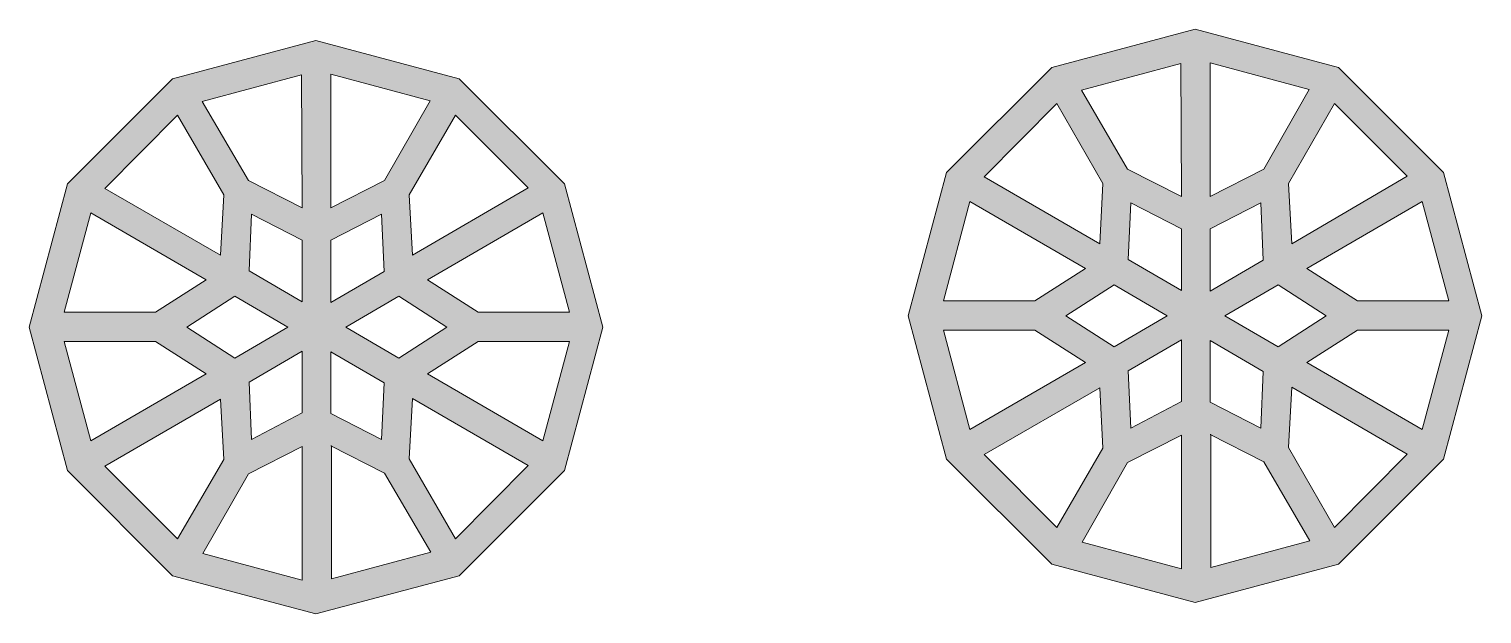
# Model space of a CAD drawing. Header units: millimetres. Extents: x -141 to 330, y -120 to 328.
# Drawn here: x -134.8 to -55.8, y 58.8 to 90.6 of the extents above; entities that cross this region are included whole.
import ezdxf

# ---------------------------------------------------------------- set-up
doc = ezdxf.new("R2010")
doc.units = ezdxf.units.MM
doc.header["$MEASUREMENT"] = 0
doc.layers.add('Layer 1', color=7, linetype='Continuous', lineweight=0)

msp = doc.modelspace()

# ---------------------------------------------------------------- hatches: boundary and pattern name
at = {"layer": 'Layer 1', "true_color": 0x231f20, "transparency": 33554687}
h = msp.add_hatch(color=250, dxfattribs=at)
h.dxf.hatch_style = 2
edge = h.paths.add_edge_path()
edge.add_spline(control_points=[(-59.09, 68.809), (-59.09, 68.809), (-65.37, 72.443), (-65.37, 72.443), (-65.37, 72.443), (-62.618, 74.207), (-62.618, 74.207), (-62.618, 74.207), (-57.644, 74.207), (-57.644, 74.207), (-57.644, 74.207), (-59.09, 68.809), (-59.09, 68.809)], knot_values=[0, 0, 0, 0, 1, 1, 1, 2, 2, 2, 3, 3, 3, 4, 4, 4, 4], degree=3, periodic=0)
edge = h.paths.add_edge_path()
edge.add_spline(control_points=[(-85.125, 74.207), (-85.125, 74.207), (-80.151, 74.207), (-80.151, 74.207), (-80.151, 74.207), (-77.399, 72.443), (-77.399, 72.443), (-77.399, 72.443), (-83.679, 68.809), (-83.679, 68.809), (-83.679, 68.809), (-85.125, 74.207), (-85.125, 74.207)], knot_values=[0, 0, 0, 0, 1, 1, 1, 2, 2, 2, 3, 3, 3, 4, 4, 4, 4], degree=3, periodic=0)
edge = h.paths.add_edge_path()
edge.add_spline(control_points=[(-83.679, 81.192), (-83.679, 81.192), (-77.399, 77.558), (-77.399, 77.558), (-77.399, 77.558), (-80.151, 75.794), (-80.151, 75.794), (-80.151, 75.794), (-85.125, 75.794), (-85.125, 75.794), (-85.125, 75.794), (-83.679, 81.192), (-83.679, 81.192)], knot_values=[0, 0, 0, 0, 1, 1, 1, 2, 2, 2, 3, 3, 3, 4, 4, 4, 4], degree=3, periodic=0)
edge = h.paths.add_edge_path()
edge.add_spline(control_points=[(-69.815, 74.983), (-69.815, 74.983), (-66.922, 76.676), (-66.922, 76.676), (-66.922, 76.676), (-64.311, 74.983), (-64.311, 74.983), (-64.311, 74.983), (-66.922, 73.29), (-66.922, 73.29), (-66.922, 73.29), (-69.815, 74.983), (-69.815, 74.983)], knot_values=[0, 0, 0, 0, 1, 1, 1, 2, 2, 2, 3, 3, 3, 4, 4, 4, 4], degree=3, periodic=0)
edge = h.paths.add_edge_path()
edge.add_spline(control_points=[(-66.357, 67.822), (-66.357, 67.822), (-66.181, 71.102), (-66.181, 71.102), (-66.181, 71.102), (-59.902, 67.469), (-59.902, 67.469), (-59.902, 67.469), (-63.853, 63.482), (-63.853, 63.482), (-63.853, 63.482), (-66.357, 67.822), (-66.357, 67.822)], knot_values=[0, 0, 0, 0, 1, 1, 1, 2, 2, 2, 3, 3, 3, 4, 4, 4, 4], degree=3, periodic=0)
edge = h.paths.add_edge_path()
edge.add_spline(control_points=[(-70.626, 68.527), (-70.626, 68.527), (-67.698, 67.045), (-67.698, 67.045), (-67.698, 67.045), (-65.193, 62.742), (-65.193, 62.742), (-65.193, 62.742), (-70.591, 61.295), (-70.591, 61.295), (-70.591, 61.295), (-70.591, 68.527), (-70.591, 68.527), (-70.591, 68.527), (-70.626, 68.527), (-70.626, 68.527)], knot_values=[0, 0, 0, 0, 1, 1, 1, 2, 2, 2, 3, 3, 3, 4, 4, 4, 5, 5, 5, 5], degree=3, periodic=0)
edge = h.paths.add_edge_path()
edge.add_spline(control_points=[(-75.106, 67.01), (-75.106, 67.01), (-72.178, 68.492), (-72.178, 68.492), (-72.178, 68.492), (-72.178, 61.225), (-72.178, 61.225), (-72.178, 61.225), (-77.576, 62.671), (-77.576, 62.671), (-77.576, 62.671), (-75.106, 67.01), (-75.106, 67.01)], knot_values=[0, 0, 0, 0, 1, 1, 1, 2, 2, 2, 3, 3, 3, 4, 4, 4, 4], degree=3, periodic=0)
edge = h.paths.add_edge_path()
edge.add_spline(control_points=[(-76.623, 71.067), (-76.623, 71.067), (-76.447, 67.786), (-76.447, 67.786), (-76.447, 67.786), (-78.952, 63.482), (-78.952, 63.482), (-78.952, 63.482), (-82.903, 67.434), (-82.903, 67.434), (-82.903, 67.434), (-76.623, 71.067), (-76.623, 71.067)], knot_values=[0, 0, 0, 0, 1, 1, 1, 2, 2, 2, 3, 3, 3, 4, 4, 4, 4], degree=3, periodic=0)
edge = h.paths.add_edge_path()
edge.add_spline(control_points=[(-72.954, 74.983), (-72.954, 74.983), (-75.847, 73.29), (-75.847, 73.29), (-75.847, 73.29), (-78.458, 74.983), (-78.458, 74.983), (-78.458, 74.983), (-75.847, 76.676), (-75.847, 76.676), (-75.847, 76.676), (-72.954, 74.983), (-72.954, 74.983)], knot_values=[0, 0, 0, 0, 1, 1, 1, 2, 2, 2, 3, 3, 3, 4, 4, 4, 4], degree=3, periodic=0)
edge = h.paths.add_edge_path()
edge.add_spline(control_points=[(-76.447, 82.18), (-76.447, 82.18), (-76.623, 78.899), (-76.623, 78.899), (-76.623, 78.899), (-82.903, 82.532), (-82.903, 82.532), (-82.903, 82.532), (-78.952, 86.519), (-78.952, 86.519), (-78.952, 86.519), (-76.447, 82.18), (-76.447, 82.18)], knot_values=[0, 0, 0, 0, 1, 1, 1, 2, 2, 2, 3, 3, 3, 4, 4, 4, 4], degree=3, periodic=0)
edge = h.paths.add_edge_path()
edge.add_spline(control_points=[(-72.178, 81.474), (-72.178, 81.474), (-75.106, 82.956), (-75.106, 82.956), (-75.106, 82.956), (-77.611, 87.26), (-77.611, 87.26), (-77.611, 87.26), (-72.214, 88.706), (-72.214, 88.706), (-72.214, 88.706), (-72.178, 81.474), (-72.178, 81.474), (-72.178, 81.474), (-72.178, 81.474), (-72.178, 81.474)], knot_values=[0, 0, 0, 0, 1, 1, 1, 2, 2, 2, 3, 3, 3, 4, 4, 4, 5, 5, 5, 5], degree=3, periodic=0)
edge = h.paths.add_edge_path()
edge.add_spline(control_points=[(-67.698, 82.956), (-67.698, 82.956), (-70.626, 81.474), (-70.626, 81.474), (-70.626, 81.474), (-70.626, 88.741), (-70.626, 88.741), (-70.626, 88.741), (-65.229, 87.295), (-65.229, 87.295), (-65.229, 87.295), (-67.698, 82.956), (-67.698, 82.956)], knot_values=[0, 0, 0, 0, 1, 1, 1, 2, 2, 2, 3, 3, 3, 4, 4, 4, 4], degree=3, periodic=0)
edge = h.paths.add_edge_path()
edge.add_spline(control_points=[(-70.626, 79.71), (-70.626, 79.71), (-67.874, 81.121), (-67.874, 81.121), (-67.874, 81.121), (-67.733, 78.017), (-67.733, 78.017), (-67.733, 78.017), (-70.626, 76.323), (-70.626, 76.323), (-70.626, 76.323), (-70.626, 79.71), (-70.626, 79.71)], knot_values=[0, 0, 0, 0, 1, 1, 1, 2, 2, 2, 3, 3, 3, 4, 4, 4, 4], degree=3, periodic=0)
edge = h.paths.add_edge_path()
edge.add_spline(control_points=[(-74.93, 81.121), (-74.93, 81.121), (-72.178, 79.71), (-72.178, 79.71), (-72.178, 79.71), (-72.178, 76.359), (-72.178, 76.359), (-72.178, 76.359), (-75.071, 78.052), (-75.071, 78.052), (-75.071, 78.052), (-74.93, 81.121), (-74.93, 81.121)], knot_values=[0, 0, 0, 0, 1, 1, 1, 2, 2, 2, 3, 3, 3, 4, 4, 4, 4], degree=3, periodic=0)
edge = h.paths.add_edge_path()
edge.add_spline(control_points=[(-74.93, 68.88), (-74.93, 68.88), (-75.071, 71.984), (-75.071, 71.984), (-75.071, 71.984), (-72.178, 73.678), (-72.178, 73.678), (-72.178, 73.678), (-72.178, 70.326), (-72.178, 70.326), (-72.178, 70.326), (-74.93, 68.88), (-74.93, 68.88)], knot_values=[0, 0, 0, 0, 1, 1, 1, 2, 2, 2, 3, 3, 3, 4, 4, 4, 4], degree=3, periodic=0)
edge = h.paths.add_edge_path()
edge.add_spline(control_points=[(-67.874, 68.88), (-67.874, 68.88), (-70.626, 70.291), (-70.626, 70.291), (-70.626, 70.291), (-70.626, 73.642), (-70.626, 73.642), (-70.626, 73.642), (-67.733, 71.949), (-67.733, 71.949), (-67.733, 71.949), (-67.874, 68.88), (-67.874, 68.88)], knot_values=[0, 0, 0, 0, 1, 1, 1, 2, 2, 2, 3, 3, 3, 4, 4, 4, 4], degree=3, periodic=0)
edge = h.paths.add_edge_path()
edge.add_spline(control_points=[(-66.181, 78.899), (-66.181, 78.899), (-66.357, 82.18), (-66.357, 82.18), (-66.357, 82.18), (-63.853, 86.519), (-63.853, 86.519), (-63.853, 86.519), (-59.902, 82.568), (-59.902, 82.568), (-59.902, 82.568), (-66.181, 78.899), (-66.181, 78.899)], knot_values=[0, 0, 0, 0, 1, 1, 1, 2, 2, 2, 3, 3, 3, 4, 4, 4, 4], degree=3, periodic=0)
edge = h.paths.add_edge_path()
edge.add_spline(control_points=[(-57.644, 75.794), (-57.644, 75.794), (-62.618, 75.794), (-62.618, 75.794), (-62.618, 75.794), (-65.37, 77.558), (-65.37, 77.558), (-65.37, 77.558), (-59.09, 81.192), (-59.09, 81.192), (-59.09, 81.192), (-57.644, 75.794), (-57.644, 75.794)], knot_values=[0, 0, 0, 0, 1, 1, 1, 2, 2, 2, 3, 3, 3, 4, 4, 4, 4], degree=3, periodic=0)
edge = h.paths.add_edge_path()
edge.add_spline(control_points=[(-57.926, 82.779), (-57.926, 82.779), (-63.641, 88.494), (-63.641, 88.494), (-63.641, 88.494), (-71.437, 90.576), (-71.437, 90.576), (-71.437, 90.576), (-79.234, 88.494), (-79.234, 88.494), (-79.234, 88.494), (-84.949, 82.779), (-84.949, 82.779), (-84.949, 82.779), (-87.03, 74.983), (-87.03, 74.983), (-87.03, 74.983), (-84.949, 67.187), (-84.949, 67.187), (-84.949, 67.187), (-79.234, 61.472), (-79.234, 61.472), (-79.234, 61.472), (-71.437, 59.39), (-71.437, 59.39), (-71.437, 59.39), (-63.641, 61.472), (-63.641, 61.472), (-63.641, 61.472), (-57.926, 67.187), (-57.926, 67.187), (-57.926, 67.187), (-55.845, 74.983), (-55.845, 74.983), (-55.845, 74.983), (-57.926, 82.779), (-57.926, 82.779)], knot_values=[0, 0, 0, 0, 1, 1, 1, 2, 2, 2, 3, 3, 3, 4, 4, 4, 5, 5, 5, 6, 6, 6, 7, 7, 7, 8, 8, 8, 9, 9, 9, 10, 10, 10, 11, 11, 11, 12, 12, 12, 12], degree=3, periodic=0)
h = msp.add_hatch(color=250, dxfattribs=at)
h.dxf.hatch_style = 2
edge = h.paths.add_edge_path()
edge.add_spline(control_points=[(-106.892, 68.192), (-106.892, 68.192), (-113.171, 71.826), (-113.171, 71.826), (-113.171, 71.826), (-110.419, 73.589), (-110.419, 73.589), (-110.419, 73.589), (-105.445, 73.589), (-105.445, 73.589), (-105.445, 73.589), (-106.892, 68.192), (-106.892, 68.192)], knot_values=[0, 0, 0, 0, 1, 1, 1, 2, 2, 2, 3, 3, 3, 4, 4, 4, 4], degree=3, periodic=0)
edge = h.paths.add_edge_path()
edge.add_spline(control_points=[(-132.927, 73.589), (-132.927, 73.589), (-127.952, 73.589), (-127.952, 73.589), (-127.952, 73.589), (-125.201, 71.826), (-125.201, 71.826), (-125.201, 71.826), (-131.48, 68.192), (-131.48, 68.192), (-131.48, 68.192), (-132.927, 73.589), (-132.927, 73.589)], knot_values=[0, 0, 0, 0, 1, 1, 1, 2, 2, 2, 3, 3, 3, 4, 4, 4, 4], degree=3, periodic=0)
edge = h.paths.add_edge_path()
edge.add_spline(control_points=[(-131.48, 80.574), (-131.48, 80.574), (-125.201, 76.941), (-125.201, 76.941), (-125.201, 76.941), (-127.952, 75.177), (-127.952, 75.177), (-127.952, 75.177), (-132.927, 75.177), (-132.927, 75.177), (-132.927, 75.177), (-131.48, 80.574), (-131.48, 80.574)], knot_values=[0, 0, 0, 0, 1, 1, 1, 2, 2, 2, 3, 3, 3, 4, 4, 4, 4], degree=3, periodic=0)
edge = h.paths.add_edge_path()
edge.add_spline(control_points=[(-117.616, 74.366), (-117.616, 74.366), (-114.723, 76.059), (-114.723, 76.059), (-114.723, 76.059), (-112.113, 74.366), (-112.113, 74.366), (-112.113, 74.366), (-114.723, 72.672), (-114.723, 72.672), (-114.723, 72.672), (-117.616, 74.366), (-117.616, 74.366)], knot_values=[0, 0, 0, 0, 1, 1, 1, 2, 2, 2, 3, 3, 3, 4, 4, 4, 4], degree=3, periodic=0)
edge = h.paths.add_edge_path()
edge.add_spline(control_points=[(-114.159, 67.204), (-114.159, 67.204), (-113.982, 70.485), (-113.982, 70.485), (-113.982, 70.485), (-107.703, 66.851), (-107.703, 66.851), (-107.703, 66.851), (-111.654, 62.865), (-111.654, 62.865), (-111.654, 62.865), (-114.159, 67.204), (-114.159, 67.204)], knot_values=[0, 0, 0, 0, 1, 1, 1, 2, 2, 2, 3, 3, 3, 4, 4, 4, 4], degree=3, periodic=0)
edge = h.paths.add_edge_path()
edge.add_spline(control_points=[(-118.427, 67.91), (-118.427, 67.91), (-115.499, 66.428), (-115.499, 66.428), (-115.499, 66.428), (-112.995, 62.124), (-112.995, 62.124), (-112.995, 62.124), (-118.392, 60.678), (-118.392, 60.678), (-118.392, 60.678), (-118.392, 67.91), (-118.392, 67.91), (-118.392, 67.91), (-118.427, 67.91), (-118.427, 67.91)], knot_values=[0, 0, 0, 0, 1, 1, 1, 2, 2, 2, 3, 3, 3, 4, 4, 4, 5, 5, 5, 5], degree=3, periodic=0)
edge = h.paths.add_edge_path()
edge.add_spline(control_points=[(-122.908, 66.393), (-122.908, 66.393), (-119.98, 67.874), (-119.98, 67.874), (-119.98, 67.874), (-119.98, 60.607), (-119.98, 60.607), (-119.98, 60.607), (-125.377, 62.054), (-125.377, 62.054), (-125.377, 62.054), (-122.908, 66.393), (-122.908, 66.393)], knot_values=[0, 0, 0, 0, 1, 1, 1, 2, 2, 2, 3, 3, 3, 4, 4, 4, 4], degree=3, periodic=0)
edge = h.paths.add_edge_path()
edge.add_spline(control_points=[(-124.425, 70.45), (-124.425, 70.45), (-124.248, 67.169), (-124.248, 67.169), (-124.248, 67.169), (-126.753, 62.865), (-126.753, 62.865), (-126.753, 62.865), (-130.704, 66.816), (-130.704, 66.816), (-130.704, 66.816), (-124.425, 70.45), (-124.425, 70.45)], knot_values=[0, 0, 0, 0, 1, 1, 1, 2, 2, 2, 3, 3, 3, 4, 4, 4, 4], degree=3, periodic=0)
edge = h.paths.add_edge_path()
edge.add_spline(control_points=[(-120.756, 74.366), (-120.756, 74.366), (-123.649, 72.672), (-123.649, 72.672), (-123.649, 72.672), (-126.259, 74.366), (-126.259, 74.366), (-126.259, 74.366), (-123.649, 76.059), (-123.649, 76.059), (-123.649, 76.059), (-120.756, 74.366), (-120.756, 74.366)], knot_values=[0, 0, 0, 0, 1, 1, 1, 2, 2, 2, 3, 3, 3, 4, 4, 4, 4], degree=3, periodic=0)
edge = h.paths.add_edge_path()
edge.add_spline(control_points=[(-124.248, 81.562), (-124.248, 81.562), (-124.425, 78.281), (-124.425, 78.281), (-124.425, 78.281), (-130.704, 81.915), (-130.704, 81.915), (-130.704, 81.915), (-126.753, 85.901), (-126.753, 85.901), (-126.753, 85.901), (-124.248, 81.562), (-124.248, 81.562)], knot_values=[0, 0, 0, 0, 1, 1, 1, 2, 2, 2, 3, 3, 3, 4, 4, 4, 4], degree=3, periodic=0)
edge = h.paths.add_edge_path()
edge.add_spline(control_points=[(-119.98, 80.857), (-119.98, 80.857), (-122.908, 82.338), (-122.908, 82.338), (-122.908, 82.338), (-125.412, 86.642), (-125.412, 86.642), (-125.412, 86.642), (-120.015, 88.089), (-120.015, 88.089), (-120.015, 88.089), (-119.98, 80.857), (-119.98, 80.857), (-119.98, 80.857), (-119.98, 80.857), (-119.98, 80.857)], knot_values=[0, 0, 0, 0, 1, 1, 1, 2, 2, 2, 3, 3, 3, 4, 4, 4, 5, 5, 5, 5], degree=3, periodic=0)
edge = h.paths.add_edge_path()
edge.add_spline(control_points=[(-115.499, 82.338), (-115.499, 82.338), (-118.427, 80.857), (-118.427, 80.857), (-118.427, 80.857), (-118.427, 88.124), (-118.427, 88.124), (-118.427, 88.124), (-113.03, 86.678), (-113.03, 86.678), (-113.03, 86.678), (-115.499, 82.338), (-115.499, 82.338)], knot_values=[0, 0, 0, 0, 1, 1, 1, 2, 2, 2, 3, 3, 3, 4, 4, 4, 4], degree=3, periodic=0)
edge = h.paths.add_edge_path()
edge.add_spline(control_points=[(-118.427, 79.093), (-118.427, 79.093), (-115.676, 80.504), (-115.676, 80.504), (-115.676, 80.504), (-115.535, 77.399), (-115.535, 77.399), (-115.535, 77.399), (-118.427, 75.706), (-118.427, 75.706), (-118.427, 75.706), (-118.427, 79.093), (-118.427, 79.093)], knot_values=[0, 0, 0, 0, 1, 1, 1, 2, 2, 2, 3, 3, 3, 4, 4, 4, 4], degree=3, periodic=0)
edge = h.paths.add_edge_path()
edge.add_spline(control_points=[(-122.731, 80.504), (-122.731, 80.504), (-119.98, 79.093), (-119.98, 79.093), (-119.98, 79.093), (-119.98, 75.741), (-119.98, 75.741), (-119.98, 75.741), (-122.872, 77.435), (-122.872, 77.435), (-122.872, 77.435), (-122.731, 80.504), (-122.731, 80.504)], knot_values=[0, 0, 0, 0, 1, 1, 1, 2, 2, 2, 3, 3, 3, 4, 4, 4, 4], degree=3, periodic=0)
edge = h.paths.add_edge_path()
edge.add_spline(control_points=[(-122.731, 68.263), (-122.731, 68.263), (-122.872, 71.367), (-122.872, 71.367), (-122.872, 71.367), (-119.98, 73.06), (-119.98, 73.06), (-119.98, 73.06), (-119.98, 69.709), (-119.98, 69.709), (-119.98, 69.709), (-122.731, 68.263), (-122.731, 68.263)], knot_values=[0, 0, 0, 0, 1, 1, 1, 2, 2, 2, 3, 3, 3, 4, 4, 4, 4], degree=3, periodic=0)
edge = h.paths.add_edge_path()
edge.add_spline(control_points=[(-115.676, 68.263), (-115.676, 68.263), (-118.427, 69.674), (-118.427, 69.674), (-118.427, 69.674), (-118.427, 73.025), (-118.427, 73.025), (-118.427, 73.025), (-115.535, 71.332), (-115.535, 71.332), (-115.535, 71.332), (-115.676, 68.263), (-115.676, 68.263)], knot_values=[0, 0, 0, 0, 1, 1, 1, 2, 2, 2, 3, 3, 3, 4, 4, 4, 4], degree=3, periodic=0)
edge = h.paths.add_edge_path()
edge.add_spline(control_points=[(-113.982, 78.281), (-113.982, 78.281), (-114.159, 81.562), (-114.159, 81.562), (-114.159, 81.562), (-111.654, 85.901), (-111.654, 85.901), (-111.654, 85.901), (-107.703, 81.95), (-107.703, 81.95), (-107.703, 81.95), (-113.982, 78.281), (-113.982, 78.281)], knot_values=[0, 0, 0, 0, 1, 1, 1, 2, 2, 2, 3, 3, 3, 4, 4, 4, 4], degree=3, periodic=0)
edge = h.paths.add_edge_path()
edge.add_spline(control_points=[(-105.445, 75.177), (-105.445, 75.177), (-110.419, 75.177), (-110.419, 75.177), (-110.419, 75.177), (-113.171, 76.941), (-113.171, 76.941), (-113.171, 76.941), (-106.892, 80.574), (-106.892, 80.574), (-106.892, 80.574), (-105.445, 75.177), (-105.445, 75.177)], knot_values=[0, 0, 0, 0, 1, 1, 1, 2, 2, 2, 3, 3, 3, 4, 4, 4, 4], degree=3, periodic=0)
edge = h.paths.add_edge_path()
edge.add_spline(control_points=[(-105.727, 82.162), (-105.727, 82.162), (-111.442, 87.877), (-111.442, 87.877), (-111.442, 87.877), (-119.239, 89.958), (-119.239, 89.958), (-119.239, 89.958), (-127.035, 87.877), (-127.035, 87.877), (-127.035, 87.877), (-132.75, 82.162), (-132.75, 82.162), (-132.75, 82.162), (-134.832, 74.366), (-134.832, 74.366), (-134.832, 74.366), (-132.75, 66.569), (-132.75, 66.569), (-132.75, 66.569), (-127.035, 60.854), (-127.035, 60.854), (-127.035, 60.854), (-119.239, 58.773), (-119.239, 58.773), (-119.239, 58.773), (-111.442, 60.854), (-111.442, 60.854), (-111.442, 60.854), (-105.727, 66.569), (-105.727, 66.569), (-105.727, 66.569), (-103.646, 74.366), (-103.646, 74.366), (-103.646, 74.366), (-105.727, 82.162), (-105.727, 82.162)], knot_values=[0, 0, 0, 0, 1, 1, 1, 2, 2, 2, 3, 3, 3, 4, 4, 4, 5, 5, 5, 6, 6, 6, 7, 7, 7, 8, 8, 8, 9, 9, 9, 10, 10, 10, 11, 11, 11, 12, 12, 12, 12], degree=3, periodic=0)

# ---------------------------------------------------------------- linework, layer by layer
at = {"layer": 'Layer 1'}
for points, knots in [([(-57.926, 82.779), (-57.926, 82.779), (-63.641, 88.494), (-63.641, 88.494), (-63.641, 88.494), (-71.437, 90.576), (-71.437, 90.576), (-71.437, 90.576), (-79.234, 88.494), (-79.234, 88.494), (-79.234, 88.494), (-84.949, 82.779), (-84.949, 82.779), (-84.949, 82.779), (-87.03, 74.983), (-87.03, 74.983), (-87.03, 74.983), (-84.949, 67.187), (-84.949, 67.187), (-84.949, 67.187), (-79.234, 61.472), (-79.234, 61.472), (-79.234, 61.472), (-71.437, 59.39), (-71.437, 59.39), (-71.437, 59.39), (-63.641, 61.472), (-63.641, 61.472), (-63.641, 61.472), (-57.926, 67.187), (-57.926, 67.187), (-57.926, 67.187), (-55.845, 74.983), (-55.845, 74.983), (-55.845, 74.983), (-57.926, 82.779), (-57.926, 82.779)], [0, 0, 0, 0, 1, 1, 1, 2, 2, 2, 3, 3, 3, 4, 4, 4, 5, 5, 5, 6, 6, 6, 7, 7, 7, 8, 8, 8, 9, 9, 9, 10, 10, 10, 11, 11, 11, 12, 12, 12, 12]), ([(-105.727, 82.162), (-105.727, 82.162), (-111.442, 87.877), (-111.442, 87.877), (-111.442, 87.877), (-119.239, 89.958), (-119.239, 89.958), (-119.239, 89.958), (-127.035, 87.877), (-127.035, 87.877), (-127.035, 87.877), (-132.75, 82.162), (-132.75, 82.162), (-132.75, 82.162), (-134.832, 74.366), (-134.832, 74.366), (-134.832, 74.366), (-132.75, 66.569), (-132.75, 66.569), (-132.75, 66.569), (-127.035, 60.854), (-127.035, 60.854), (-127.035, 60.854), (-119.239, 58.773), (-119.239, 58.773), (-119.239, 58.773), (-111.442, 60.854), (-111.442, 60.854), (-111.442, 60.854), (-105.727, 66.569), (-105.727, 66.569), (-105.727, 66.569), (-103.646, 74.366), (-103.646, 74.366), (-103.646, 74.366), (-105.727, 82.162), (-105.727, 82.162)], [0, 0, 0, 0, 1, 1, 1, 2, 2, 2, 3, 3, 3, 4, 4, 4, 5, 5, 5, 6, 6, 6, 7, 7, 7, 8, 8, 8, 9, 9, 9, 10, 10, 10, 11, 11, 11, 12, 12, 12, 12]), ([(-72.178, 81.474), (-72.178, 81.474), (-75.106, 82.956), (-75.106, 82.956), (-75.106, 82.956), (-77.611, 87.26), (-77.611, 87.26), (-77.611, 87.26), (-72.214, 88.706), (-72.214, 88.706), (-72.214, 88.706), (-72.178, 81.474), (-72.178, 81.474), (-72.178, 81.474), (-72.178, 81.474), (-72.178, 81.474)], [0, 0, 0, 0, 1, 1, 1, 2, 2, 2, 3, 3, 3, 4, 4, 4, 5, 5, 5, 5]), ([(-67.698, 82.956), (-67.698, 82.956), (-70.626, 81.474), (-70.626, 81.474), (-70.626, 81.474), (-70.626, 88.741), (-70.626, 88.741), (-70.626, 88.741), (-65.229, 87.295), (-65.229, 87.295), (-65.229, 87.295), (-67.698, 82.956), (-67.698, 82.956)], [0, 0, 0, 0, 1, 1, 1, 2, 2, 2, 3, 3, 3, 4, 4, 4, 4]), ([(-119.98, 80.857), (-119.98, 80.857), (-122.908, 82.338), (-122.908, 82.338), (-122.908, 82.338), (-125.412, 86.642), (-125.412, 86.642), (-125.412, 86.642), (-120.015, 88.089), (-120.015, 88.089), (-120.015, 88.089), (-119.98, 80.857), (-119.98, 80.857), (-119.98, 80.857), (-119.98, 80.857), (-119.98, 80.857)], [0, 0, 0, 0, 1, 1, 1, 2, 2, 2, 3, 3, 3, 4, 4, 4, 5, 5, 5, 5]), ([(-115.499, 82.338), (-115.499, 82.338), (-118.427, 80.857), (-118.427, 80.857), (-118.427, 80.857), (-118.427, 88.124), (-118.427, 88.124), (-118.427, 88.124), (-113.03, 86.678), (-113.03, 86.678), (-113.03, 86.678), (-115.499, 82.338), (-115.499, 82.338)], [0, 0, 0, 0, 1, 1, 1, 2, 2, 2, 3, 3, 3, 4, 4, 4, 4]), ([(-76.447, 82.18), (-76.447, 82.18), (-76.623, 78.899), (-76.623, 78.899), (-76.623, 78.899), (-82.903, 82.532), (-82.903, 82.532), (-82.903, 82.532), (-78.952, 86.519), (-78.952, 86.519), (-78.952, 86.519), (-76.447, 82.18), (-76.447, 82.18)], [0, 0, 0, 0, 1, 1, 1, 2, 2, 2, 3, 3, 3, 4, 4, 4, 4]), ([(-66.181, 78.899), (-66.181, 78.899), (-66.357, 82.18), (-66.357, 82.18), (-66.357, 82.18), (-63.853, 86.519), (-63.853, 86.519), (-63.853, 86.519), (-59.902, 82.568), (-59.902, 82.568), (-59.902, 82.568), (-66.181, 78.899), (-66.181, 78.899)], [0, 0, 0, 0, 1, 1, 1, 2, 2, 2, 3, 3, 3, 4, 4, 4, 4]), ([(-124.248, 81.562), (-124.248, 81.562), (-124.425, 78.281), (-124.425, 78.281), (-124.425, 78.281), (-130.704, 81.915), (-130.704, 81.915), (-130.704, 81.915), (-126.753, 85.901), (-126.753, 85.901), (-126.753, 85.901), (-124.248, 81.562), (-124.248, 81.562)], [0, 0, 0, 0, 1, 1, 1, 2, 2, 2, 3, 3, 3, 4, 4, 4, 4]), ([(-113.982, 78.281), (-113.982, 78.281), (-114.159, 81.562), (-114.159, 81.562), (-114.159, 81.562), (-111.654, 85.901), (-111.654, 85.901), (-111.654, 85.901), (-107.703, 81.95), (-107.703, 81.95), (-107.703, 81.95), (-113.982, 78.281), (-113.982, 78.281)], [0, 0, 0, 0, 1, 1, 1, 2, 2, 2, 3, 3, 3, 4, 4, 4, 4]), ([(-131.48, 80.574), (-131.48, 80.574), (-125.201, 76.941), (-125.201, 76.941), (-125.201, 76.941), (-127.952, 75.177), (-127.952, 75.177), (-127.952, 75.177), (-132.927, 75.177), (-132.927, 75.177), (-132.927, 75.177), (-131.48, 80.574), (-131.48, 80.574)], [0, 0, 0, 0, 1, 1, 1, 2, 2, 2, 3, 3, 3, 4, 4, 4, 4]), ([(-105.445, 75.177), (-105.445, 75.177), (-110.419, 75.177), (-110.419, 75.177), (-110.419, 75.177), (-113.171, 76.941), (-113.171, 76.941), (-113.171, 76.941), (-106.892, 80.574), (-106.892, 80.574), (-106.892, 80.574), (-105.445, 75.177), (-105.445, 75.177)], [0, 0, 0, 0, 1, 1, 1, 2, 2, 2, 3, 3, 3, 4, 4, 4, 4]), ([(-83.679, 81.192), (-83.679, 81.192), (-77.399, 77.558), (-77.399, 77.558), (-77.399, 77.558), (-80.151, 75.794), (-80.151, 75.794), (-80.151, 75.794), (-85.125, 75.794), (-85.125, 75.794), (-85.125, 75.794), (-83.679, 81.192), (-83.679, 81.192)], [0, 0, 0, 0, 1, 1, 1, 2, 2, 2, 3, 3, 3, 4, 4, 4, 4]), ([(-74.93, 81.121), (-74.93, 81.121), (-72.178, 79.71), (-72.178, 79.71), (-72.178, 79.71), (-72.178, 76.359), (-72.178, 76.359), (-72.178, 76.359), (-75.071, 78.052), (-75.071, 78.052), (-75.071, 78.052), (-74.93, 81.121), (-74.93, 81.121)], [0, 0, 0, 0, 1, 1, 1, 2, 2, 2, 3, 3, 3, 4, 4, 4, 4]), ([(-70.626, 79.71), (-70.626, 79.71), (-67.874, 81.121), (-67.874, 81.121), (-67.874, 81.121), (-67.733, 78.017), (-67.733, 78.017), (-67.733, 78.017), (-70.626, 76.323), (-70.626, 76.323), (-70.626, 76.323), (-70.626, 79.71), (-70.626, 79.71)], [0, 0, 0, 0, 1, 1, 1, 2, 2, 2, 3, 3, 3, 4, 4, 4, 4]), ([(-57.644, 75.794), (-57.644, 75.794), (-62.618, 75.794), (-62.618, 75.794), (-62.618, 75.794), (-65.37, 77.558), (-65.37, 77.558), (-65.37, 77.558), (-59.09, 81.192), (-59.09, 81.192), (-59.09, 81.192), (-57.644, 75.794), (-57.644, 75.794)], [0, 0, 0, 0, 1, 1, 1, 2, 2, 2, 3, 3, 3, 4, 4, 4, 4]), ([(-122.731, 80.504), (-122.731, 80.504), (-119.98, 79.093), (-119.98, 79.093), (-119.98, 79.093), (-119.98, 75.741), (-119.98, 75.741), (-119.98, 75.741), (-122.872, 77.435), (-122.872, 77.435), (-122.872, 77.435), (-122.731, 80.504), (-122.731, 80.504)], [0, 0, 0, 0, 1, 1, 1, 2, 2, 2, 3, 3, 3, 4, 4, 4, 4]), ([(-118.427, 79.093), (-118.427, 79.093), (-115.676, 80.504), (-115.676, 80.504), (-115.676, 80.504), (-115.535, 77.399), (-115.535, 77.399), (-115.535, 77.399), (-118.427, 75.706), (-118.427, 75.706), (-118.427, 75.706), (-118.427, 79.093), (-118.427, 79.093)], [0, 0, 0, 0, 1, 1, 1, 2, 2, 2, 3, 3, 3, 4, 4, 4, 4]), ([(-72.954, 74.983), (-72.954, 74.983), (-75.847, 73.29), (-75.847, 73.29), (-75.847, 73.29), (-78.458, 74.983), (-78.458, 74.983), (-78.458, 74.983), (-75.847, 76.676), (-75.847, 76.676), (-75.847, 76.676), (-72.954, 74.983), (-72.954, 74.983)], [0, 0, 0, 0, 1, 1, 1, 2, 2, 2, 3, 3, 3, 4, 4, 4, 4]), ([(-69.815, 74.983), (-69.815, 74.983), (-66.922, 76.676), (-66.922, 76.676), (-66.922, 76.676), (-64.311, 74.983), (-64.311, 74.983), (-64.311, 74.983), (-66.922, 73.29), (-66.922, 73.29), (-66.922, 73.29), (-69.815, 74.983), (-69.815, 74.983)], [0, 0, 0, 0, 1, 1, 1, 2, 2, 2, 3, 3, 3, 4, 4, 4, 4]), ([(-120.756, 74.366), (-120.756, 74.366), (-123.649, 72.672), (-123.649, 72.672), (-123.649, 72.672), (-126.259, 74.366), (-126.259, 74.366), (-126.259, 74.366), (-123.649, 76.059), (-123.649, 76.059), (-123.649, 76.059), (-120.756, 74.366), (-120.756, 74.366)], [0, 0, 0, 0, 1, 1, 1, 2, 2, 2, 3, 3, 3, 4, 4, 4, 4]), ([(-117.616, 74.366), (-117.616, 74.366), (-114.723, 76.059), (-114.723, 76.059), (-114.723, 76.059), (-112.113, 74.366), (-112.113, 74.366), (-112.113, 74.366), (-114.723, 72.672), (-114.723, 72.672), (-114.723, 72.672), (-117.616, 74.366), (-117.616, 74.366)], [0, 0, 0, 0, 1, 1, 1, 2, 2, 2, 3, 3, 3, 4, 4, 4, 4]), ([(-132.927, 73.589), (-132.927, 73.589), (-127.952, 73.589), (-127.952, 73.589), (-127.952, 73.589), (-125.201, 71.826), (-125.201, 71.826), (-125.201, 71.826), (-131.48, 68.192), (-131.48, 68.192), (-131.48, 68.192), (-132.927, 73.589), (-132.927, 73.589)], [0, 0, 0, 0, 1, 1, 1, 2, 2, 2, 3, 3, 3, 4, 4, 4, 4]), ([(-106.892, 68.192), (-106.892, 68.192), (-113.171, 71.826), (-113.171, 71.826), (-113.171, 71.826), (-110.419, 73.589), (-110.419, 73.589), (-110.419, 73.589), (-105.445, 73.589), (-105.445, 73.589), (-105.445, 73.589), (-106.892, 68.192), (-106.892, 68.192)], [0, 0, 0, 0, 1, 1, 1, 2, 2, 2, 3, 3, 3, 4, 4, 4, 4]), ([(-85.125, 74.207), (-85.125, 74.207), (-80.151, 74.207), (-80.151, 74.207), (-80.151, 74.207), (-77.399, 72.443), (-77.399, 72.443), (-77.399, 72.443), (-83.679, 68.809), (-83.679, 68.809), (-83.679, 68.809), (-85.125, 74.207), (-85.125, 74.207)], [0, 0, 0, 0, 1, 1, 1, 2, 2, 2, 3, 3, 3, 4, 4, 4, 4]), ([(-74.93, 68.88), (-74.93, 68.88), (-75.071, 71.984), (-75.071, 71.984), (-75.071, 71.984), (-72.178, 73.678), (-72.178, 73.678), (-72.178, 73.678), (-72.178, 70.326), (-72.178, 70.326), (-72.178, 70.326), (-74.93, 68.88), (-74.93, 68.88)], [0, 0, 0, 0, 1, 1, 1, 2, 2, 2, 3, 3, 3, 4, 4, 4, 4]), ([(-67.874, 68.88), (-67.874, 68.88), (-70.626, 70.291), (-70.626, 70.291), (-70.626, 70.291), (-70.626, 73.642), (-70.626, 73.642), (-70.626, 73.642), (-67.733, 71.949), (-67.733, 71.949), (-67.733, 71.949), (-67.874, 68.88), (-67.874, 68.88)], [0, 0, 0, 0, 1, 1, 1, 2, 2, 2, 3, 3, 3, 4, 4, 4, 4]), ([(-59.09, 68.809), (-59.09, 68.809), (-65.37, 72.443), (-65.37, 72.443), (-65.37, 72.443), (-62.618, 74.207), (-62.618, 74.207), (-62.618, 74.207), (-57.644, 74.207), (-57.644, 74.207), (-57.644, 74.207), (-59.09, 68.809), (-59.09, 68.809)], [0, 0, 0, 0, 1, 1, 1, 2, 2, 2, 3, 3, 3, 4, 4, 4, 4]), ([(-122.731, 68.263), (-122.731, 68.263), (-122.872, 71.367), (-122.872, 71.367), (-122.872, 71.367), (-119.98, 73.06), (-119.98, 73.06), (-119.98, 73.06), (-119.98, 69.709), (-119.98, 69.709), (-119.98, 69.709), (-122.731, 68.263), (-122.731, 68.263)], [0, 0, 0, 0, 1, 1, 1, 2, 2, 2, 3, 3, 3, 4, 4, 4, 4]), ([(-115.676, 68.263), (-115.676, 68.263), (-118.427, 69.674), (-118.427, 69.674), (-118.427, 69.674), (-118.427, 73.025), (-118.427, 73.025), (-118.427, 73.025), (-115.535, 71.332), (-115.535, 71.332), (-115.535, 71.332), (-115.676, 68.263), (-115.676, 68.263)], [0, 0, 0, 0, 1, 1, 1, 2, 2, 2, 3, 3, 3, 4, 4, 4, 4]), ([(-66.357, 67.822), (-66.357, 67.822), (-66.181, 71.102), (-66.181, 71.102), (-66.181, 71.102), (-59.902, 67.469), (-59.902, 67.469), (-59.902, 67.469), (-63.853, 63.482), (-63.853, 63.482), (-63.853, 63.482), (-66.357, 67.822), (-66.357, 67.822)], [0, 0, 0, 0, 1, 1, 1, 2, 2, 2, 3, 3, 3, 4, 4, 4, 4]), ([(-124.425, 70.45), (-124.425, 70.45), (-124.248, 67.169), (-124.248, 67.169), (-124.248, 67.169), (-126.753, 62.865), (-126.753, 62.865), (-126.753, 62.865), (-130.704, 66.816), (-130.704, 66.816), (-130.704, 66.816), (-124.425, 70.45), (-124.425, 70.45)], [0, 0, 0, 0, 1, 1, 1, 2, 2, 2, 3, 3, 3, 4, 4, 4, 4]), ([(-114.159, 67.204), (-114.159, 67.204), (-113.982, 70.485), (-113.982, 70.485), (-113.982, 70.485), (-107.703, 66.851), (-107.703, 66.851), (-107.703, 66.851), (-111.654, 62.865), (-111.654, 62.865), (-111.654, 62.865), (-114.159, 67.204), (-114.159, 67.204)], [0, 0, 0, 0, 1, 1, 1, 2, 2, 2, 3, 3, 3, 4, 4, 4, 4]), ([(-76.623, 71.067), (-76.623, 71.067), (-76.447, 67.786), (-76.447, 67.786), (-76.447, 67.786), (-78.952, 63.482), (-78.952, 63.482), (-78.952, 63.482), (-82.903, 67.434), (-82.903, 67.434), (-82.903, 67.434), (-76.623, 71.067), (-76.623, 71.067)], [0, 0, 0, 0, 1, 1, 1, 2, 2, 2, 3, 3, 3, 4, 4, 4, 4]), ([(-75.106, 67.01), (-75.106, 67.01), (-72.178, 68.492), (-72.178, 68.492), (-72.178, 68.492), (-72.178, 61.225), (-72.178, 61.225), (-72.178, 61.225), (-77.576, 62.671), (-77.576, 62.671), (-77.576, 62.671), (-75.106, 67.01), (-75.106, 67.01)], [0, 0, 0, 0, 1, 1, 1, 2, 2, 2, 3, 3, 3, 4, 4, 4, 4]), ([(-70.626, 68.527), (-70.626, 68.527), (-67.698, 67.045), (-67.698, 67.045), (-67.698, 67.045), (-65.193, 62.742), (-65.193, 62.742), (-65.193, 62.742), (-70.591, 61.295), (-70.591, 61.295), (-70.591, 61.295), (-70.591, 68.527), (-70.591, 68.527), (-70.591, 68.527), (-70.626, 68.527), (-70.626, 68.527)], [0, 0, 0, 0, 1, 1, 1, 2, 2, 2, 3, 3, 3, 4, 4, 4, 5, 5, 5, 5]), ([(-122.908, 66.393), (-122.908, 66.393), (-119.98, 67.874), (-119.98, 67.874), (-119.98, 67.874), (-119.98, 60.607), (-119.98, 60.607), (-119.98, 60.607), (-125.377, 62.054), (-125.377, 62.054), (-125.377, 62.054), (-122.908, 66.393), (-122.908, 66.393)], [0, 0, 0, 0, 1, 1, 1, 2, 2, 2, 3, 3, 3, 4, 4, 4, 4]), ([(-118.427, 67.91), (-118.427, 67.91), (-115.499, 66.428), (-115.499, 66.428), (-115.499, 66.428), (-112.995, 62.124), (-112.995, 62.124), (-112.995, 62.124), (-118.392, 60.678), (-118.392, 60.678), (-118.392, 60.678), (-118.392, 67.91), (-118.392, 67.91), (-118.392, 67.91), (-118.427, 67.91), (-118.427, 67.91)], [0, 0, 0, 0, 1, 1, 1, 2, 2, 2, 3, 3, 3, 4, 4, 4, 5, 5, 5, 5])]:
    msp.add_open_spline(points, degree=3, knots=knots, dxfattribs=at)

doc.saveas('drawing.dxf')
